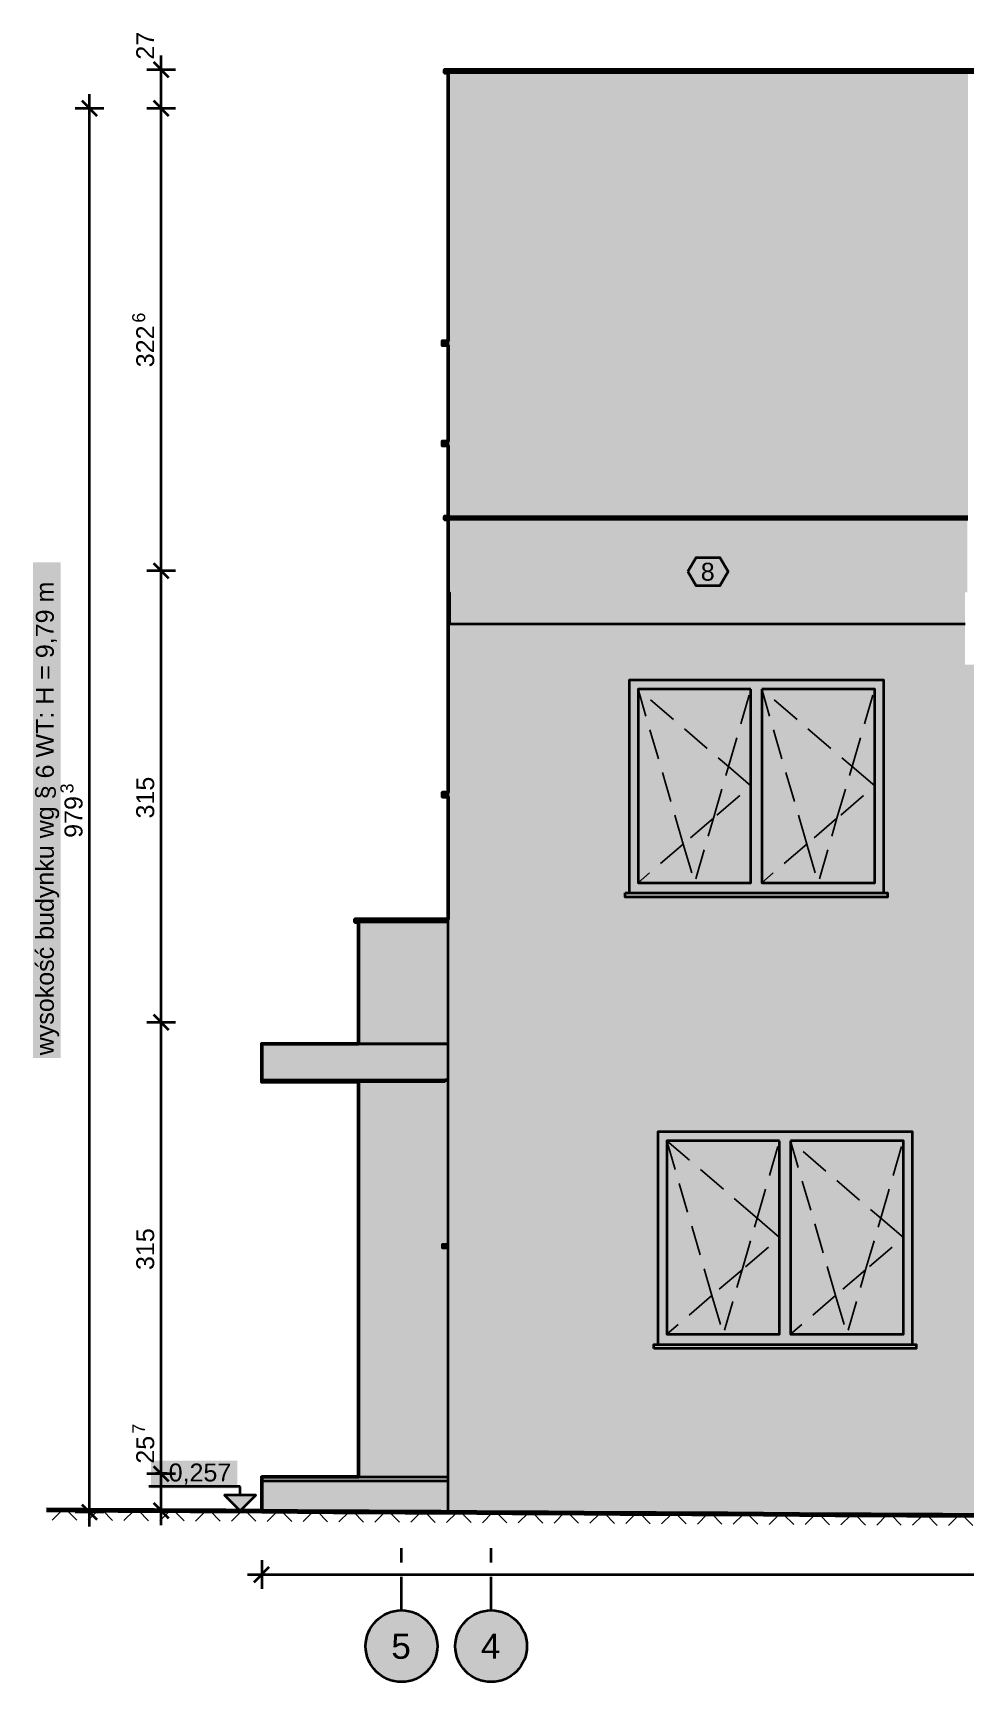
# Model space of a CAD drawing. Header units: metres. Extents: x -7.4 to 10.4, y -1.5 to 10.4.
# Drawn here: x -7.43 to -0.93, y -1.45 to 10.05 of the extents above; entities that cross this region are included whole.
import ezdxf

# ---------------------------------------------------------------- set-up
doc = ezdxf.new("R2010")
doc.units = ezdxf.units.M
doc.linetypes.add('KRESKOWA', pattern=[5.25, 4.2, -1.05])
doc.linetypes.add('PUNKTOWA', pattern=[10.5, 8.4, -1.05, 0, -1.05])
for name, color, linetype, lineweight in [('A-ELEWACJE', 7, 'Continuous', 35), ('A-KRESKOWANIE', 8, 'Continuous', 18), ('A-MASKA', 7, 'Continuous', 18), ('A-OPISY', 2, 'Continuous', 25), ('A-OSIE', 1, 'PUNKTOWA', 25), ('A-RZEDNE', 1, 'Continuous', 25), ('A-TEREN', 32, 'Continuous', 50), ('A-WYMIARY', 1, 'Continuous', 25)]:
    doc.layers.add(name, color=color, linetype=linetype, lineweight=lineweight)
doc.styles.add('PL_ARIAL', font='arial.ttf')

msp = doc.modelspace()

# ---------------------------------------------------------------- hatches: boundary and pattern name
at = {"layer": 'A-ELEWACJE', "true_color": 0x75787b}
for points in [[(-4.56, 9.776), (-4.56, 9.796), (-0.935, 9.796), (-0.935, 9.776)], [(4.84, 9.776), (-0.935, 9.776), (-0.935, 9.796), (4.84, 9.796)], [(-4.535, 7.904), (-4.535, 7.875), (-4.575, 7.875), (-4.575, 7.904)], [(-4.575, 7.175), (-4.575, 7.204), (-4.535, 7.204), (-4.535, 7.175)], [(-4.56, 6.66), (-4.56, 6.68), (-0.91, 6.68), (-0.91, 6.66)], [(-4.535, 4.754), (-4.535, 4.725), (-4.575, 4.725), (-4.575, 4.754)], [(-1.47, 4.054), (-1.47, 4.025), (-3.3, 4.025), (-3.3, 4.054)], [(-5.185, 3.85), (-5.185, 3.87), (-4.535, 3.87), (-4.535, 3.85)], [(-4.575, 1.604), (-4.535, 1.604), (-4.535, 1.575), (-4.575, 1.575)], [(-3.1, 0.904), (-1.27, 0.904), (-1.27, 0.875), (-3.1, 0.875)]]:
    msp.add_hatch(color=7, dxfattribs=at).paths.add_polyline_path(points)
at = {"layer": 'A-ELEWACJE', "true_color": 0xf5f4f1}
for points in [[(-4.535, 9.776), (-0.935, 9.776), (-0.91, 9.776), (-0.91, 9.302), (-0.91, 9.3), (-0.91, 8.98), (-0.91, 8.965), (-0.91, 8.83), (-0.91, 8.77), (-0.91, 6.68), (-3.88, 6.68), (-4.005, 6.68), (-4.015, 6.68), (-4.535, 6.68)], [(-4.535, 6.15), (-4.535, 6.66), (-4.53, 6.66), (-4.53, 6.15)], [(-4.535, 6.15), (-4.525, 6.15), (-4.525, 5.93), (-4.535, 5.93)], [(-4.535, 3.85), (-4.535, 3.002), (-5.16, 3.002), (-5.16, 3.85)], [(-4.555, 2.735), (-5.835, 2.735), (-5.835, 2.75), (-4.555, 2.75)], [(-5.16, 2.735), (-4.555, 2.735), (-4.555, 2.75), (-4.535, 2.75), (-4.535, 2.4), (-4.535, 2.388), (-4.535, 2.2), (-4.535, 2.188), (-4.535, 1.604), (-4.575, 1.604), (-4.575, 1.575), (-4.535, 1.575), (-4.535, 0), (-4.535, -0.02), (-5.16, -0.02)]]:
    msp.add_hatch(color=7, dxfattribs=at).paths.add_polyline_path(points)
at = {"layer": 'A-ELEWACJE', "true_color": 0x979a9e}
msp.add_hatch(color=7, dxfattribs=at).paths.add_polyline_path([(-4.53, 6.66), (-4.523, 6.66), (-0.915, 6.66), (-0.915, 6.15), (-0.93, 6.15), (-0.93, 5.93), (-1.485, 5.93), (-3.285, 5.93), (-4.525, 5.93), (-4.525, 6.15), (-4.53, 6.15)])
at = {"layer": 'A-ELEWACJE', "true_color": 0xf5f4f1}
h = msp.add_hatch(color=7, dxfattribs=at)
h.paths.add_polyline_path([(-3.285, 5.93), (-1.485, 5.93), (-0.93, 5.93), (-0.93, 5.662), (-0.93, 5.647), (-0.91, 5.647), (4.815, 5.647), (4.815, 3.002), (-0.61, 3.002), (-0.61, 3), (-0.61, 2.7), (-0.61, 2.685), (0.927, 2.685), (0.927, 0), (3.303, 0), (3.303, 2.685), (4.815, 2.685), (4.815, -0.02), (-0.61, -0.02), (-0.61, -0.05), (-0.61, -0.291), (-0.835, -0.29), (-1.085, -0.288), (-1.335, -0.287), (-1.585, -0.285), (-1.835, -0.284), (-2.085, -0.282), (-2.335, -0.281), (-2.585, -0.279), (-2.835, -0.278), (-3.085, -0.276), (-3.335, -0.275), (-3.585, -0.273), (-3.835, -0.272), (-4.085, -0.27), (-4.335, -0.269), (-4.535, -0.268), (-4.535, 3), (-4.535, 5.93)])
h.paths.add_polyline_path([(-3.073, 0.904), (-3.1, 0.904), (-3.1, 0.875), (-1.27, 0.875), (-1.27, 0.904), (-1.297, 0.904), (-1.297, 2.388), (-3.073, 2.388)], flags=0)
h.paths.add_polyline_path([(-3.273, 4.054), (-3.3, 4.054), (-3.3, 4.025), (-1.47, 4.025), (-1.47, 4.054), (-1.497, 4.054), (-1.497, 5.538), (-3.273, 5.538)], flags=0)
h.paths.add_polyline_path([(1.727, 4.054), (1.7, 4.054), (1.7, 4.025), (3.53, 4.025), (3.53, 4.054), (3.503, 4.054), (3.503, 5.538), (1.727, 5.538)], flags=0)
at = {"layer": 'A-ELEWACJE', "true_color": 0x6a6d70}
h = msp.add_hatch(color=7, dxfattribs=at)
h.paths.add_polyline_path([(-1.497, 4.054), (-3.273, 4.054), (-3.273, 5.538), (-1.497, 5.538)])
h.paths.add_polyline_path([(-3.21, 5.475), (-3.21, 4.125), (-2.423, 4.125), (-2.423, 5.475)], flags=0)
h.paths.add_polyline_path([(-2.348, 4.125), (-1.56, 4.125), (-1.56, 5.475), (-2.348, 5.475)], flags=0)
at = {"layer": 'A-ELEWACJE', "true_color": 0xa9c3cd}
for points in [[(-2.423, 4.125), (-3.21, 4.125), (-3.21, 5.475), (-2.423, 5.475)], [(-1.56, 4.125), (-2.348, 4.125), (-2.348, 5.475), (-1.56, 5.475)], [(-2.223, 0.975), (-3.01, 0.975), (-3.01, 2.325), (-2.223, 2.325)], [(-1.36, 0.975), (-2.147, 0.975), (-2.147, 2.325), (-1.36, 2.325)]]:
    msp.add_hatch(color=7, dxfattribs=at).paths.add_polyline_path(points)
at = {"layer": 'A-ELEWACJE', "true_color": 0x797d80}
msp.add_hatch(color=7, dxfattribs=at).paths.add_polyline_path([(-5.835, 3), (-5.835, 3.002), (-4.535, 3.002), (-4.535, 3)])
at = {"layer": 'A-ELEWACJE', "true_color": 0xbab7af}
msp.add_hatch(color=7, dxfattribs=at).paths.add_polyline_path([(-4.555, 2.75), (-5.835, 2.75), (-5.835, 3), (-4.535, 3), (-4.535, 2.75)])
at = {"layer": 'A-ELEWACJE', "true_color": 0x6a6d70}
h = msp.add_hatch(color=7, dxfattribs=at)
h.paths.add_polyline_path([(-1.297, 0.904), (-3.073, 0.904), (-3.073, 2.388), (-1.297, 2.388)])
h.paths.add_polyline_path([(-3.01, 2.325), (-3.01, 0.975), (-2.223, 0.975), (-2.223, 2.325)], flags=0)
h.paths.add_polyline_path([(-2.147, 0.975), (-1.36, 0.975), (-1.36, 2.325), (-2.147, 2.325)], flags=0)
at = {"layer": 'A-ELEWACJE', "true_color": 0xc2beb6}
msp.add_hatch(color=7, dxfattribs=at).paths.add_polyline_path([(-5.835, -0.05), (-5.835, -0.02), (-4.535, -0.02), (-4.535, -0.05)])
at = {"layer": 'A-ELEWACJE', "true_color": 0x969087}
msp.add_hatch(color=7, dxfattribs=at).paths.add_polyline_path([(-5.835, -0.05), (-4.535, -0.05), (-4.535, -0.268), (-4.585, -0.267), (-4.835, -0.266), (-5.085, -0.264), (-5.335, -0.263), (-5.585, -0.261), (-5.835, -0.26)])
at = {"layer": 'A-MASKA', "true_color": 0xffffff}
for points in [[(-7.238, 2.901), (-7.238, 6.359), (-7.43, 6.359), (-7.43, 2.901)], [(-6.606, -0.1), (-6.005, -0.1), (-6.005, 0.093), (-6.606, 0.093)]]:
    msp.add_hatch(color=7, dxfattribs=at).paths.add_polyline_path(points)
at = {"layer": 'A-OPISY', "true_color": 0xffffff}
msp.add_hatch(color=7, dxfattribs=at).paths.add_polyline_path([(-2.863, 6.295), (-2.805, 6.393), (-2.64, 6.393), (-2.582, 6.295), (-2.64, 6.197), (-2.805, 6.197)])
at = {"layer": 'A-OSIE', "true_color": 0xffffff}
for points in [[(-4.61, -1.201), (-4.612, -1.169), (-4.619, -1.136), (-4.629, -1.106), (-4.643, -1.076), (-4.662, -1.049), (-4.683, -1.024), (-4.708, -1.003), (-4.735, -0.985), (-4.764, -0.97), (-4.795, -0.96), (-4.827, -0.953), (-4.86, -0.951), (-4.893, -0.953), (-4.925, -0.96), (-4.956, -0.97), (-4.985, -0.985), (-5.012, -1.003), (-5.037, -1.024), (-5.058, -1.049), (-5.077, -1.076), (-5.091, -1.106), (-5.101, -1.136), (-5.108, -1.169), (-5.11, -1.201), (-5.108, -1.234), (-5.101, -1.266), (-5.091, -1.297), (-5.077, -1.326), (-5.058, -1.353), (-5.037, -1.378), (-5.012, -1.4), (-4.985, -1.418), (-4.956, -1.432), (-4.925, -1.443), (-4.893, -1.449), (-4.86, -1.451), (-4.827, -1.449), (-4.795, -1.443), (-4.764, -1.432), (-4.735, -1.418), (-4.708, -1.4), (-4.683, -1.378), (-4.662, -1.353), (-4.643, -1.326), (-4.629, -1.297), (-4.619, -1.266), (-4.612, -1.234)], [(-3.985, -1.201), (-3.987, -1.169), (-3.994, -1.136), (-4.004, -1.106), (-4.018, -1.076), (-4.037, -1.049), (-4.058, -1.024), (-4.083, -1.003), (-4.11, -0.985), (-4.139, -0.97), (-4.17, -0.96), (-4.202, -0.953), (-4.235, -0.951), (-4.268, -0.953), (-4.3, -0.96), (-4.331, -0.97), (-4.36, -0.985), (-4.387, -1.003), (-4.412, -1.024), (-4.433, -1.049), (-4.452, -1.076), (-4.466, -1.106), (-4.476, -1.136), (-4.483, -1.169), (-4.485, -1.201), (-4.483, -1.234), (-4.476, -1.266), (-4.466, -1.297), (-4.452, -1.326), (-4.433, -1.353), (-4.412, -1.378), (-4.387, -1.4), (-4.36, -1.418), (-4.331, -1.432), (-4.3, -1.443), (-4.268, -1.449), (-4.235, -1.451), (-4.202, -1.449), (-4.17, -1.443), (-4.139, -1.432), (-4.11, -1.418), (-4.083, -1.4), (-4.058, -1.378), (-4.037, -1.353), (-4.018, -1.326), (-4.004, -1.297), (-3.994, -1.266), (-3.987, -1.234)]]:
    msp.add_hatch(color=7, dxfattribs=at).paths.add_polyline_path(points)
at = {"layer": 'A-RZEDNE', "true_color": 0x000000}
msp.add_hatch(color=7, dxfattribs=at).paths.add_polyline_path([(-5.985, -0.257), (-5.875, -0.147), (-6.095, -0.147)])

# ---------------------------------------------------------------- linework, layer by layer
at = {"layer": 'A-ELEWACJE', "lineweight": 50, "ltscale": 0.05}
msp.add_lwpolyline([(-5.835, -0.259), (-5.835, -0.05), (-5.835, -0.02), (-5.16, -0.02), (-5.16, 2.138), (-5.16, 2.15), (-5.16, 2.735), (-5.835, 2.735), (-5.835, 2.75), (-5.835, 3), (-5.835, 3.002), (-5.16, 3.002), (-5.16, 3.85), (-5.185, 3.85), (-5.185, 3.87), (-4.64, 3.87), (-4.535, 3.87), (-4.535, 4.725), (-4.575, 4.725), (-4.575, 4.754), (-4.535, 4.754), (-4.535, 5.338), (-4.535, 5.35), (-4.535, 5.93), (-4.535, 6.15), (-4.535, 6.66), (-4.56, 6.66), (-4.56, 6.68), (-4.535, 6.68), (-4.535, 7.175), (-4.575, 7.175), (-4.575, 7.204), (-4.535, 7.204), (-4.535, 7.875), (-4.575, 7.875), (-4.575, 7.904), (-4.535, 7.904), (-4.535, 8.488), (-4.535, 8.5), (-4.535, 8.688), (-4.535, 8.7), (-4.535, 9.776), (-4.56, 9.776), (-4.56, 9.796), (-4.015, 9.796), (-0.935, 9.796), (-0.39, 9.796)], dxfattribs=at)
at = {"layer": 'A-ELEWACJE', "lineweight": 35, "ltscale": 0.05}
for points in [[(-0.935, 9.776), (-4.56, 9.776), (-4.56, 9.796), (-0.935, 9.796)], [(4.84, 9.776), (-0.935, 9.776), (-0.935, 9.796), (4.84, 9.796), (4.84, 9.776)], [(-4.535, 6.68), (-4.535, 9.776)], [(-4.535, 7.875), (-4.575, 7.875), (-4.575, 7.904), (-4.535, 7.904)], [(-4.535, 7.175), (-4.575, 7.175), (-4.575, 7.204), (-4.535, 7.204)], [(-0.91, 6.66), (-4.56, 6.66), (-4.56, 6.68), (-0.91, 6.68)], [(-4.535, 6.15), (-4.535, 6.66)], [(-4.53, 6.15), (-4.53, 6.66)], [(-4.535, 5.93), (-4.535, 6.15), (-4.525, 6.15), (-4.525, 5.93)], [(-4.535, -0.267), (-4.535, 3), (-4.535, 5.93), (-3.285, 5.93), (-1.485, 5.93), (-0.93, 5.93)], [(-1.497, 4.054), (-1.497, 5.538), (-3.273, 5.538), (-3.273, 4.054)], [(-2.423, 5.475), (-3.21, 5.475), (-3.21, 4.125), (-2.423, 4.125), (-2.423, 5.475)], [(-2.348, 5.475), (-2.348, 4.125), (-1.56, 4.125), (-1.56, 5.475), (-2.348, 5.475)], [(-4.535, 4.725), (-4.575, 4.725), (-4.575, 4.754), (-4.535, 4.754)], [(-3.3, 4.054), (-1.47, 4.054), (-1.47, 4.025), (-3.3, 4.025), (-3.3, 4.054)], [(-4.535, 3.85), (-5.185, 3.85), (-5.185, 3.87), (-4.535, 3.87)], [(-5.16, 3.002), (-5.16, 3.85)], [(-4.535, 3), (-5.835, 3), (-5.835, 3.002), (-4.535, 3.002)], [(-5.835, 2.75), (-5.835, 3)], [(-4.555, 2.735), (-5.835, 2.735), (-5.835, 2.75), (-4.555, 2.75), (-4.555, 2.735)], [(-5.16, -0.02), (-5.16, 2.735)], [(-4.535, 2.75), (-4.555, 2.75)], [(-1.297, 0.904), (-1.297, 2.388), (-3.073, 2.388), (-3.073, 0.904)], [(-2.223, 2.325), (-3.01, 2.325), (-3.01, 0.975), (-2.223, 0.975), (-2.223, 2.325)], [(-2.147, 2.325), (-2.147, 0.975), (-1.36, 0.975), (-1.36, 2.325), (-2.147, 2.325)], [(-4.535, 1.575), (-4.575, 1.575), (-4.575, 1.604), (-4.535, 1.604)], [(-3.1, 0.875), (-3.1, 0.904), (-1.27, 0.904), (-1.27, 0.875), (-3.1, 0.875)], [(-4.535, -0.05), (-5.835, -0.05), (-5.835, -0.02), (-4.535, -0.02)], [(-5.835, -0.259), (-5.835, -0.05)]]:
    msp.add_lwpolyline(points, dxfattribs=at)
at = {"layer": 'A-ELEWACJE', "linetype": 'KRESKOWA', "lineweight": 25, "ltscale": 0.05, "flags": 128}
for points in [[(-2.895, 4.395), (-3.21, 5.475), (-2.58, 4.935)], [(-2.58, 4.935), (-2.423, 5.475)], [(-2.033, 4.395), (-2.348, 5.475), (-1.718, 4.935)], [(-1.718, 4.935), (-1.56, 5.475)], [(-2.58, 4.935), (-2.423, 4.8), (-2.685, 4.575)], [(-2.685, 4.575), (-2.58, 4.935)], [(-1.718, 4.935), (-1.56, 4.8), (-1.823, 4.575)], [(-1.823, 4.575), (-1.718, 4.935)], [(-2.685, 4.575), (-2.895, 4.395)], [(-2.895, 4.395), (-2.816, 4.125), (-2.685, 4.575)], [(-1.823, 4.575), (-2.033, 4.395)], [(-2.033, 4.395), (-1.954, 4.125), (-1.823, 4.575)], [(-2.895, 4.395), (-3.21, 4.125)], [(-2.033, 4.395), (-2.348, 4.125)], [(-3.01, 2.325), (-2.695, 1.245)], [(-3.01, 2.325), (-2.38, 1.785)], [(-2.38, 1.785), (-2.223, 2.325)], [(-1.833, 1.245), (-2.147, 2.325), (-1.518, 1.785)], [(-1.518, 1.785), (-1.36, 2.325)], [(-2.38, 1.785), (-2.223, 1.65), (-2.485, 1.425)], [(-2.485, 1.425), (-2.38, 1.785)], [(-1.518, 1.785), (-1.36, 1.65), (-1.623, 1.425)], [(-1.623, 1.425), (-1.518, 1.785)], [(-2.485, 1.425), (-2.695, 1.245)], [(-2.695, 1.245), (-2.616, 0.975), (-2.485, 1.425)], [(-1.623, 1.425), (-1.833, 1.245)], [(-1.833, 1.245), (-1.754, 0.975), (-1.623, 1.425)], [(-2.695, 1.245), (-3.01, 0.975)], [(-1.833, 1.245), (-2.147, 0.975)]]:
    msp.add_lwpolyline(points, dxfattribs=at)
at = {"layer": 'A-KRESKOWANIE', "lineweight": 25, "ltscale": 0.05}
for points in [[(-7.296, -0.322), (-7.225, -0.251)], [(-7.195, -0.252), (-7.125, -0.323)], [(-7.046, -0.323), (-6.975, -0.253)], [(-6.945, -0.253), (-6.875, -0.324)], [(-6.796, -0.325), (-6.725, -0.254)], [(-6.695, -0.255), (-6.625, -0.326)], [(-6.546, -0.326), (-6.475, -0.256)], [(-6.445, -0.256), (-6.375, -0.327)], [(-6.296, -0.328), (-6.225, -0.257)], [(-6.195, -0.258), (-6.125, -0.329)], [(-6.046, -0.329), (-5.975, -0.259)], [(-5.945, -0.259), (-5.875, -0.33)], [(-5.796, -0.331), (-5.725, -0.26)], [(-5.695, -0.261), (-5.625, -0.332)], [(-5.546, -0.332), (-5.475, -0.262)], [(-5.445, -0.262), (-5.375, -0.333)], [(-5.296, -0.334), (-5.225, -0.263)], [(-5.195, -0.264), (-5.125, -0.335)], [(-5.046, -0.335), (-4.975, -0.265)], [(-4.945, -0.265), (-4.875, -0.336)], [(-4.796, -0.337), (-4.725, -0.266)], [(-4.695, -0.267), (-4.625, -0.338)], [(-4.546, -0.338), (-4.475, -0.268)], [(-4.445, -0.268), (-4.375, -0.339)], [(-4.296, -0.34), (-4.225, -0.269)], [(-4.195, -0.27), (-4.125, -0.341)], [(-4.046, -0.341), (-3.975, -0.271)], [(-3.945, -0.271), (-3.875, -0.342)], [(-3.796, -0.343), (-3.725, -0.272)], [(-3.695, -0.273), (-3.625, -0.344)], [(-3.546, -0.344), (-3.475, -0.274)], [(-3.445, -0.274), (-3.375, -0.345)], [(-3.296, -0.346), (-3.225, -0.275)], [(-3.195, -0.276), (-3.125, -0.347)], [(-3.046, -0.347), (-2.975, -0.277)], [(-2.945, -0.277), (-2.875, -0.348)], [(-2.796, -0.349), (-2.725, -0.278)], [(-2.695, -0.279), (-2.625, -0.35)], [(-2.546, -0.35), (-2.475, -0.28)], [(-2.445, -0.28), (-2.375, -0.351)], [(-2.296, -0.352), (-2.225, -0.281)], [(-2.195, -0.282), (-2.125, -0.353)], [(-2.046, -0.353), (-1.975, -0.283)], [(-1.945, -0.283), (-1.875, -0.354)], [(-1.796, -0.355), (-1.725, -0.284)], [(-1.695, -0.285), (-1.625, -0.356)], [(-1.546, -0.356), (-1.475, -0.286)], [(-1.445, -0.286), (-1.375, -0.357)], [(-1.296, -0.358), (-1.225, -0.287)], [(-1.195, -0.288), (-1.125, -0.359)], [(-1.046, -0.359), (-0.975, -0.289)], [(-0.945, -0.289), (-0.875, -0.36)]]:
    msp.add_lwpolyline(points, dxfattribs=at)
at = {"layer": 'A-OPISY', "lineweight": 35, "ltscale": 0.05}
msp.add_lwpolyline([(-2.863, 6.295), (-2.805, 6.393), (-2.64, 6.393), (-2.582, 6.295), (-2.64, 6.197), (-2.805, 6.197)], close=True, dxfattribs=at)
at = {"layer": 'A-OSIE', "linetype": 'PUNKTOWA', "lineweight": 35, "ltscale": 0.027778, "flags": 128}
for points in [[(-4.86, -0.951), (-4.86, -0.426)], [(-4.235, -0.951), (-4.235, -0.426)]]:
    msp.add_lwpolyline(points, dxfattribs=at)
at = {"layer": 'A-OSIE', "linetype": 'Continuous', "lineweight": 35, "ltscale": 0.05}
for centre in [(-4.86, -1.201), (-4.235, -1.201)]:
    msp.add_circle(centre, 0.25, dxfattribs=at)
at = {"layer": 'A-RZEDNE', "lineweight": 35, "ltscale": 0.05}
for points in [[(-5.985, -0.087), (-6.621, -0.087)], [(-5.985, -0.147), (-5.985, -0.087)], [(-5.885, -0.257), (-6.105, -0.257)]]:
    msp.add_lwpolyline(points, dxfattribs=at)
msp.add_lwpolyline([(-5.985, -0.257), (-5.875, -0.147), (-6.095, -0.147)], close=True, dxfattribs=at)
at = {"layer": 'A-TEREN', "lineweight": 140, "ltscale": 0.05}
msp.add_lwpolyline([(-7.335, -0.251), (-7.085, -0.252), (-6.835, -0.254), (-6.585, -0.255), (-6.335, -0.257), (-6.085, -0.258), (-5.835, -0.26), (-5.585, -0.261), (-5.335, -0.263), (-5.085, -0.264), (-4.835, -0.266), (-4.585, -0.267), (-4.335, -0.269), (-4.085, -0.27), (-3.835, -0.272), (-3.585, -0.273), (-3.335, -0.275), (-3.085, -0.276), (-2.835, -0.278), (-2.585, -0.279), (-2.335, -0.281), (-2.085, -0.282), (-1.835, -0.284), (-1.585, -0.285), (-1.335, -0.287), (-1.085, -0.288), (-0.835, -0.29)], dxfattribs=at)
at = {"layer": 'A-WYMIARY', "lineweight": 35, "ltscale": 0.05}
for points in [[(-6.535, -0.357), (-6.535, 9.896)], [(-6.435, 9.796), (-6.635, 9.796)], [(-6.482, 9.743), (-6.588, 9.849)], [(-6.982, 9.473), (-7.088, 9.579)], [(-7.035, -0.367), (-7.035, 9.626)], [(-6.482, 9.473), (-6.588, 9.579)], [(-6.935, 9.526), (-7.135, 9.526)], [(-6.435, 9.526), (-6.635, 9.526)], [(-6.482, 6.247), (-6.588, 6.353)], [(-6.435, 6.3), (-6.635, 6.3)], [(-6.435, 3.15), (-6.635, 3.15)], [(-6.482, 3.097), (-6.588, 3.203)], [(-6.435, 0), (-6.635, 0)], [(-6.482, -0.053), (-6.588, 0.053)], [(-6.982, -0.32), (-7.088, -0.214)], [(-6.482, -0.31), (-6.588, -0.204)], [(-6.935, -0.267), (-7.135, -0.267)], [(-6.435, -0.257), (-6.635, -0.257)], [(-5.888, -0.754), (-5.782, -0.648)], [(-5.835, -0.601), (-5.835, -0.801)], [(-5.935, -0.701), (7.915, -0.701)]]:
    msp.add_lwpolyline(points, dxfattribs=at)

# ---------------------------------------------------------------- texts
at = {"layer": 'A-OPISY', "style": 'PL_ARIAL'}
msp.add_text('8', height=0.125, dxfattribs=at).set_placement((-2.773, 6.232))
at = {"layer": 'A-OSIE', "style": 'PL_ARIAL'}
for s, p in [('5', (-4.931, -1.289)), ('4', (-4.306, -1.289))]:
    msp.add_text(s, height=0.175, dxfattribs=at).set_placement(p)
at = {"layer": 'A-RZEDNE', "style": 'PL_ARIAL'}
msp.add_text('−0,257', height=0.125, dxfattribs=at).set_placement((-6.586, -0.052))
at = {"layer": 'A-WYMIARY', "style": 'PL_ARIAL'}
for s, height, p in [('27', 0.125, (-6.585, 9.867)), ('6', 0.09, (-6.648, 8.032)), ('322', 0.125, (-6.585, 7.721)), ('wysokość budynku wg § 6 WT: H = 9,79 m', 0.125, (-7.285, 2.921)), ('315', 0.125, (-6.585, 4.573)), ('3', 0.09, (-7.148, 4.748)), ('979', 0.125, (-7.085, 4.438)), ('315', 0.125, (-6.585, 1.423)), ('7', 0.09, (-6.648, 0.281)), ('25', 0.125, (-6.585, 0.072))]:
    msp.add_text(s, height=height, rotation=90, dxfattribs=at).set_placement(p)

doc.saveas('drawing.dxf')
